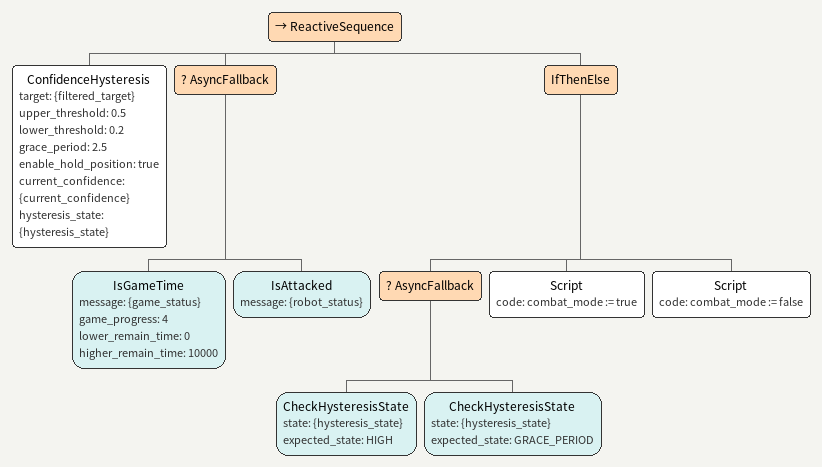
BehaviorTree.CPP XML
<ReactiveSequence>
  <ConfidenceHysteresis target="{filtered_target}" upper_threshold="0.5" lower_threshold="0.2" grace_period="2.5" enable_hold_position="true" current_confidence="{current_confidence}" hysteresis_state="{hysteresis_state}"/>
  <AsyncFallback>
    <IsGameTime message="{game_status}" game_progress="4" lower_remain_time="0" higher_remain_time="10000"/>
    <IsAttacked message="{robot_status}"/>
  </AsyncFallback>
  <IfThenElse>
    <AsyncFallback>
      <CheckHysteresisState state="{hysteresis_state}" expected_state="HIGH"/>
      <CheckHysteresisState state="{hysteresis_state}" expected_state="GRACE_PERIOD"/>
    </AsyncFallback>
    <Script code="combat_mode := true"/>
    <Script code="combat_mode := false"/>
  </IfThenElse>
</ReactiveSequence>
